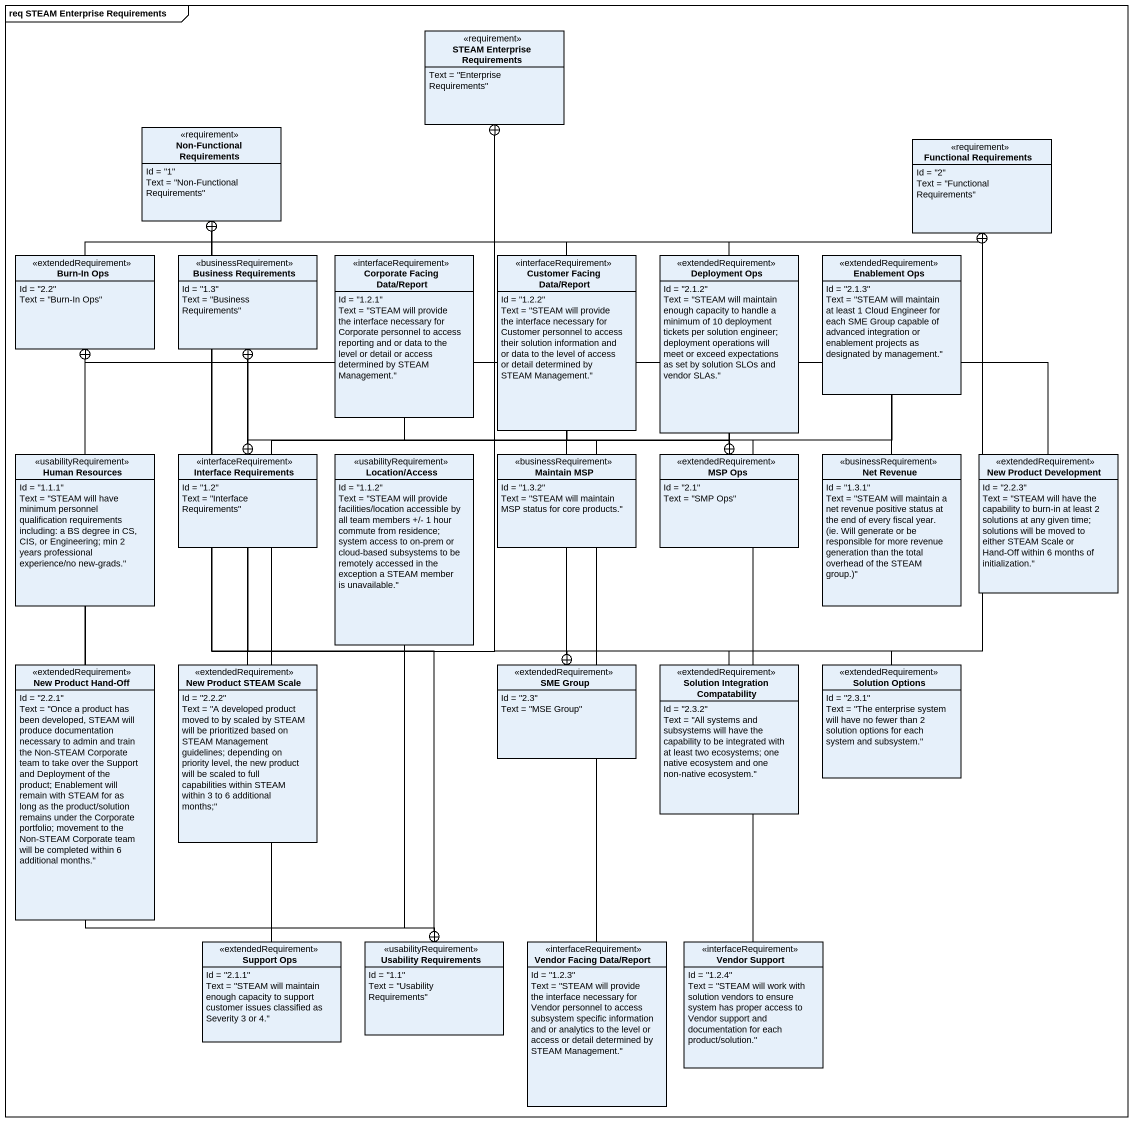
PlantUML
@startuml
mainframe req STEAM Enterprise Requirements
hide circle
hide empty members
class "STEAM Enterprise Requirements" as STEAM_Enterprise <<requirement>> {
  Text = "Enterprise Requirements"
}
class "Non-Functional Requirements" as Non_Functional_Requirements <<requirement>> {
  Id = "1"
  Text = "Non-Functional Requirements"
}
class "Functional Requirements" as Functional_Requirements <<requirement>> {
  Id = "2"
  Text = "Functional Requirements"
}
class "Burn-In Ops" as Burn_In_Ops <<extendedRequirement>> {
  Id = "2.2"
  Text = "Burn-In Ops"
}
class "Business Requirements" as Business_Requirements <<businessRequirement>> {
  Id = "1.3"
  Text = "Business Requirements"
}
class "Corporate Facing Data/Report" as Corporate_Facing_Data_Report <<interfaceRequirement>> {
  Id = "1.2.1"
  Text = "STEAM will provide the interface necessary for Corporate personnel to access reporting and or data to the level or detail or access determined by STEAM Management."
}
class "Customer Facing Data/Report" as Customer_Facing_Data_Report <<interfaceRequirement>> {
  Id = "1.2.2"
  Text = "STEAM will provide the interface necessary for Customer personnel to access their solution information and or data to the level of access or detail determined by STEAM Management."
}
class "Deployment Ops" as Deployment_Ops <<extendedRequirement>> {
  Id = "2.1.2"
  Text = "STEAM will maintain enough capacity to handle a minimum of 10 deployment tickets per solution engineer; deployment operations will meet or exceed expectations as set by solution SLOs and vendor SLAs."
}
class "Enablement Ops" as Enablement_Ops <<extendedRequirement>> {
  Id = "2.1.3"
  Text = "STEAM will maintain at least 1 Cloud Engineer for each SME Group capable of advanced integration or enablement projects as designated by management."
}
class "Human Resources" as Human_Resources <<usabilityRequirement>> {
  Id = "1.1.1"
  Text = "STEAM will have minimum personnel qualification requirements including: a BS degree in CS, CIS, or Engineering; min 2 years professional experience/no new-grads."
}
class "Interface Requirements" as Interface_Requirements <<interfaceRequirement>> {
  Id = "1.2"
  Text = "Interface Requirements"
}
class "Location/Access" as Location_Access <<usabilityRequirement>> {
  Id = "1.1.2"
  Text = "STEAM will provide facilities/location accessible by all team members +/- 1 hour commute from residence; system access to on-prem or cloud-based subsystems to be remotely accessed in the exception a STEAM member is unavailable."
}
class "Maintain MSP" as Maintain_MSP <<businessRequirement>> {
  Id = "1.3.2"
  Text = "STEAM will maintain MSP status for core products."
}
class "MSP Ops" as MSP_Ops <<extendedRequirement>> {
  Id = "2.1"
  Text = "SMP Ops"
}
class "Net Revenue" as Net_Revenue <<businessRequirement>> {
  Id = "1.3.1"
  {field} Text = "STEAM will maintain a net revenue positive status at the end of every fiscal year. (ie. Will generate or be responsible for more revenue generation than the total overhead of the STEAM group.)"
}
class "New Product Development" as New_Product_Development <<extendedRequirement>> {
  Id = "2.2.3"
  Text = "STEAM will have the capability to burn-in at least 2 solutions at any given time; solutions will be moved to either STEAM Scale or Hand-Off within 6 months of initialization."
}
class "New Product Hand-Off" as New_Product_Hand_Off <<extendedRequirement>> {
  Id = "2.2.1"
  Text = "Once a product has been developed, STEAM will produce documentation necessary to admin and train the Non-STEAM Corporate team to take over the Support and Deployment of the product; Enablement will remain with STEAM for as long as the product/solution remains under the Corporate portfolio; movement to the Non-STEAM Corporate team will be completed within 6 additional months."
}
class "New Product STEAM Scale" as New_Product_STEAM_Scale <<extendedRequirement>> {
  Id = "2.2.2"
  Text = "A developed product moved to by scaled by STEAM will be prioritized based on STEAM Management guidelines; depending on priority level, the new product will be scaled to full capabilities within STEAM within 3 to 6 additional months;"
}
class "SME Group" as SME_Group <<extendedRequirement>> {
  Id = "2.3"
  Text = "MSE Group"
}
class "Solution Integration Compatability" as Solution_Integration <<extendedRequirement>> {
  Id = "2.3.2"
  Text = "All systems and subsystems will have the capability to be integrated with at least two ecosystems; one native ecosystem and one non-native ecosystem."
}
class "Solution Options" as Solution_Options <<extendedRequirement>> {
  Id = "2.3.1"
  Text = "The enterprise system will have no fewer than 2 solution options for each system and subsystem."
}
class "Support Ops" as Support_Ops <<extendedRequirement>> {
  Id = "2.1.1"
  Text = "STEAM will maintain enough capacity to support customer issues classified as Severity 3 or 4."
}
class "Usability Requirements" as Usability_Requirements <<usabilityRequirement>> {
  Id = "1.1"
  Text = "Usability Requirements"
}
class "Vendor Facing Data/Report" as Vendor_Facing_Data_Report <<interfaceRequirement>> {
  Id = "1.2.3"
  Text = "STEAM will provide the interface necessary for Vendor personnel to access subsystem specific information and or analytics to the level or access or detail determined by STEAM Management."
}
class "Vendor Support" as Vendor_Support <<interfaceRequirement>> {
  Id = "1.2.4"
  Text = "STEAM will work with solution vendors to ensure system has proper access to Vendor support and documentation for each product/solution."
}
Non_Functional_Requirements -right-+ STEAM_Enterprise
Functional_Requirements -left-+ STEAM_Enterprise
Burn_In_Ops -right-+ Functional_Requirements
Business_Requirements -up-+ Non_Functional_Requirements
Corporate_Facing_Data_Report --+ Interface_Requirements
Customer_Facing_Data_Report -left-+ Interface_Requirements
Deployment_Ops --+ MSP_Ops
Enablement_Ops --+ MSP_Ops
Human_Resources --+ Usability_Requirements
Interface_Requirements -up-+ Non_Functional_Requirements
Location_Access --+ Usability_Requirements
Maintain_MSP -up-+ Business_Requirements
MSP_Ops -up-+ Functional_Requirements
Net_Revenue -left-+ Business_Requirements
New_Product_Development -left-+ Burn_In_Ops
New_Product_Hand_Off -up-+ Burn_In_Ops
New_Product_STEAM_Scale -up-+ Burn_In_Ops
SME_Group -up-+ Functional_Requirements
Solution_Integration -left-+ SME_Group
Solution_Options -left-+ SME_Group
Support_Ops -up-+ MSP_Ops
Usability_Requirements -up-+ Non_Functional_Requirements
Vendor_Facing_Data_Report -up-+ Interface_Requirements
Vendor_Support -up-+ Interface_Requirements
@enduml
